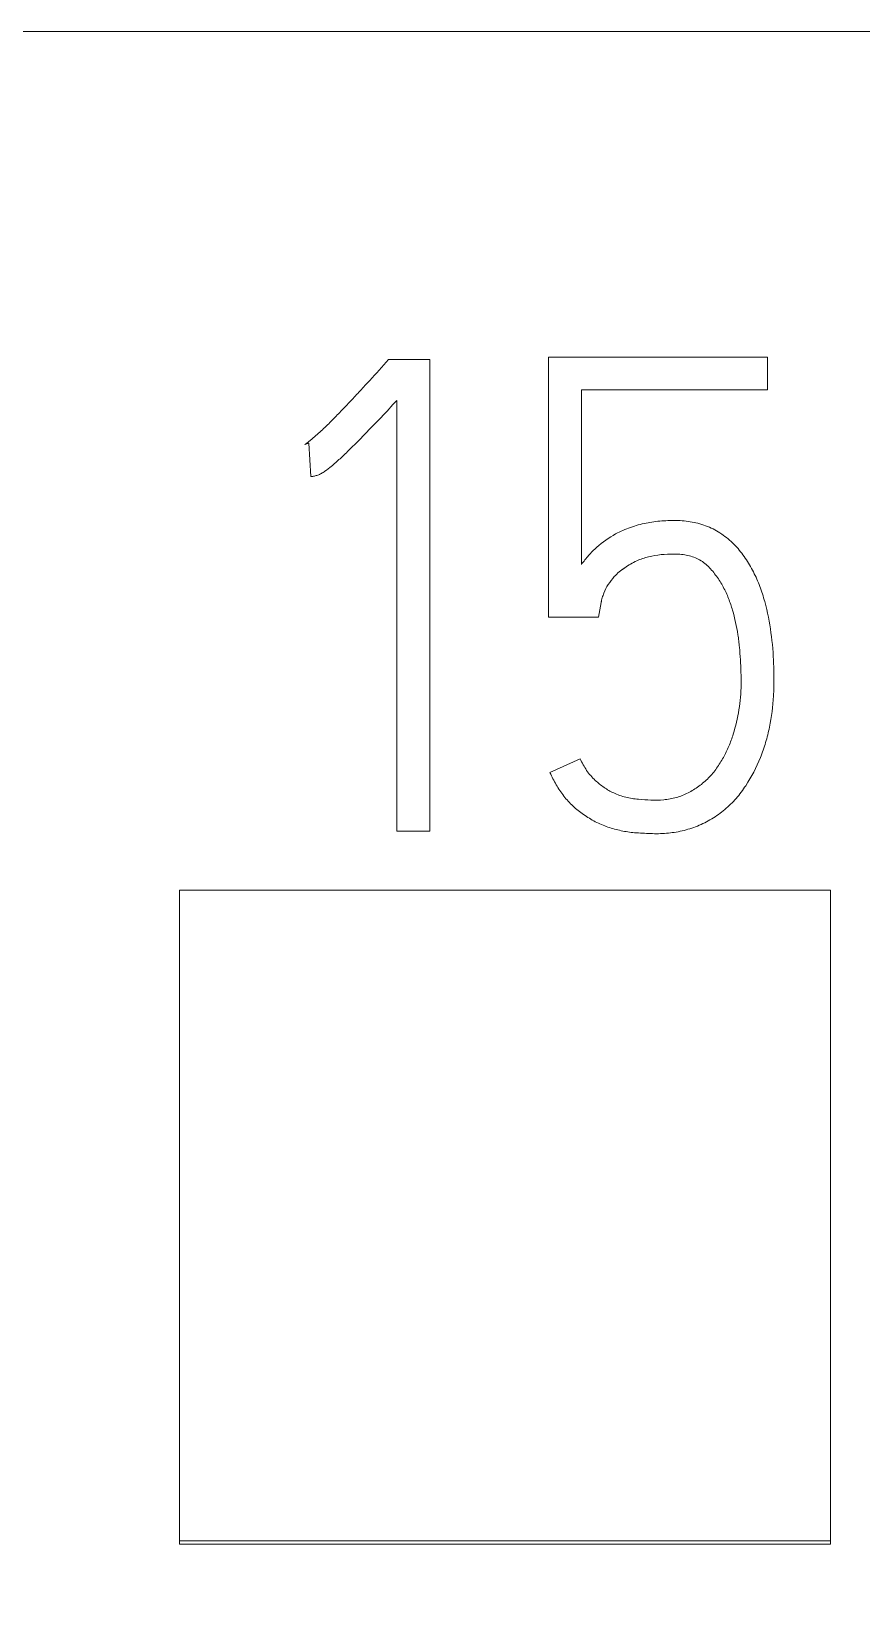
# Model space of a CAD drawing. Header units: millimetres. Extents: x 1359 to 3577, y 1333 to 3557.
# Drawn here: x 2575.07 to 2577.88, y 3324.73 to 3330.08 of the extents above; entities that cross this region are included whole.
import ezdxf

# ---------------------------------------------------------------- set-up
doc = ezdxf.new("R2010")
doc.units = ezdxf.units.MM
doc.set_wipeout_variables(frame=1)
doc.layers.add('000-PI-Oprema', color=30, linetype='Continuous', lineweight=5)
doc.layers.add('002-PI-Kabelska kanalica', color=150, linetype='Continuous')

# ---------------------------------------------------------------- blocks, each defined once
blk = doc.blocks.new('6ES7515-2AN03-0AB0')
blk.add_wipeout([(49766.6555, 38535.9127), (49836.4555, 38535.9127), (49836.4555, 38388.9127), (49766.6555, 38388.9127)])
at = {"layer": '000-PI-Oprema', "color": 0, "linetype": 'ByBlock', "lineweight": 0}
for p, q in [((49831.3494, 38535.9127), (49771.7616, 38535.9127)), ((49831.3494, 38535.9127), (49771.7616, 38535.9127)), ((49786.3618, 38534.8042), (49786.3464, 38534.7863)), ((49786.3618, 38534.8042), (49786.3464, 38534.7863)), ((49786.5017, 38534.8042), (49786.3618, 38534.8042)), ((49786.5017, 38534.8042), (49786.3618, 38534.8042)), ((49786.5017, 38533.2107), (49786.5017, 38534.8041)), ((49786.5017, 38533.2107), (49786.5017, 38534.8041)), ((49786.9033, 38534.8127), (49786.9033, 38533.9341)), ((49787.6424, 38534.8127), (49786.9033, 38534.8127)), ((49786.9033, 38534.8127), (49786.9033, 38533.9341)), ((49787.6424, 38534.8127), (49786.9033, 38534.8127)), ((49787.6424, 38534.7017), (49787.6424, 38534.8127)), ((49787.6424, 38534.7017), (49787.6424, 38534.8127)), ((49787.0143, 38534.1116), (49787.0143, 38534.7017)), ((49787.0143, 38534.7017), (49787.6424, 38534.7017)), ((49787.0143, 38534.1116), (49787.0143, 38534.7017)), ((49787.0143, 38534.7017), (49787.6424, 38534.7017)), ((49786.3907, 38534.6664), (49786.3907, 38533.2107)), ((49786.3907, 38534.6664), (49786.3907, 38533.2107)), ((49786.0797, 38534.5176), (49786.0931, 38534.5221)), ((49786.0797, 38534.5176), (49786.0931, 38534.5221)), ((49786.0931, 38534.5221), (49786.1, 38534.4091)), ((49786.0931, 38534.5221), (49786.1, 38534.4091)), ((49787.072, 38533.9341), (49787.081, 38533.9828)), ((49787.072, 38533.9341), (49787.081, 38533.9828)), ((49786.9033, 38533.9341), (49787.072, 38533.9341)), ((49786.9033, 38533.9341), (49787.072, 38533.9341)), ((49787.0098, 38533.4549), (49786.9078, 38533.4082)), ((49787.0098, 38533.4549), (49786.9078, 38533.4082)), ((49786.3907, 38533.2107), (49786.5017, 38533.2107)), ((49786.3907, 38533.2107), (49786.5017, 38533.2107)), ((49785.6555, 38533.0114), (49785.6555, 38530.8111)), ((49787.8555, 38533.0114), (49785.6555, 38533.0114)), ((49785.6555, 38533.0114), (49785.6555, 38530.8111)), ((49787.8555, 38533.0114), (49785.6555, 38533.0114)), ((49787.8555, 38530.8111), (49787.8555, 38533.0114)), ((49787.8555, 38530.8111), (49787.8555, 38533.0114)), ((49785.6555, 38530.8111), (49785.6555, 38530.8)), ((49785.6555, 38530.8111), (49787.8555, 38530.8111)), ((49785.6555, 38530.8111), (49785.6555, 38530.8)), ((49785.6555, 38530.8111), (49787.8555, 38530.8111)), ((49787.8555, 38530.8), (49785.6555, 38530.8)), ((49787.8555, 38530.8), (49785.6555, 38530.8)), ((49787.8555, 38530.8111), (49787.8555, 38530.8)), ((49787.8555, 38530.8111), (49787.8555, 38530.8))]:
    blk.add_line(p, q, dxfattribs=at)
for points, knots in [([(49786.3464, 38534.7863), (49786.3252, 38534.7628), (49786.3039, 38534.7395), (49786.2718, 38534.7047), (49786.2611, 38534.693), (49786.2396, 38534.6699), (49786.2288, 38534.6584), (49786.207, 38534.6355), (49786.196, 38534.6241), (49786.1741, 38534.6015), (49786.1629, 38534.5902), (49786.1459, 38534.5738), (49786.1402, 38534.5684), (49786.1285, 38534.5577), (49786.1226, 38534.5525), (49786.1107, 38534.5421), (49786.1048, 38534.537), (49786.0957, 38534.5294), (49786.0926, 38534.5269), (49786.0864, 38534.5221), (49786.0832, 38534.5197), (49786.0797, 38534.5176)], [0, 0, 0, 0, 0.25, 0.25, 0.375, 0.375, 0.5, 0.5, 0.625, 0.625, 0.75, 0.75, 0.8125, 0.8125, 0.875, 0.875, 0.9375, 0.9375, 0.96875, 0.96875, 1, 1, 1, 1]), ([(49786.3464, 38534.7863), (49786.3252, 38534.7628), (49786.3039, 38534.7395), (49786.2718, 38534.7047), (49786.2611, 38534.693), (49786.2396, 38534.6699), (49786.2288, 38534.6584), (49786.207, 38534.6355), (49786.196, 38534.6241), (49786.1741, 38534.6015), (49786.1629, 38534.5902), (49786.1459, 38534.5738), (49786.1402, 38534.5684), (49786.1285, 38534.5577), (49786.1226, 38534.5525), (49786.1107, 38534.5421), (49786.1048, 38534.537), (49786.0957, 38534.5294), (49786.0926, 38534.5269), (49786.0864, 38534.5221), (49786.0832, 38534.5197), (49786.0797, 38534.5176)], [0, 0, 0, 0, 0.25, 0.25, 0.375, 0.375, 0.5, 0.5, 0.625, 0.625, 0.75, 0.75, 0.8125, 0.8125, 0.875, 0.875, 0.9375, 0.9375, 0.96875, 0.96875, 1, 1, 1, 1]), ([(49786.1687, 38534.4433), (49786.1789, 38534.4516), (49786.1887, 38534.4604), (49786.2079, 38534.4782), (49786.2174, 38534.4873), (49786.2457, 38534.5147), (49786.2641, 38534.5333), (49786.319, 38534.5897), (49786.355, 38534.6279), (49786.3907, 38534.6664)], [0, 0, 0, 0, 0.125, 0.125, 0.25, 0.25, 0.5, 0.5, 1, 1, 1, 1]), ([(49786.1687, 38534.4433), (49786.1789, 38534.4516), (49786.1887, 38534.4604), (49786.2079, 38534.4782), (49786.2174, 38534.4873), (49786.2457, 38534.5147), (49786.2641, 38534.5333), (49786.319, 38534.5897), (49786.355, 38534.6279), (49786.3907, 38534.6664)], [0, 0, 0, 0, 0.125, 0.125, 0.25, 0.25, 0.5, 0.5, 1, 1, 1, 1]), ([(49786.1, 38534.4091), (49786.104, 38534.4091), (49786.1079, 38534.4097), (49786.1156, 38534.4113), (49786.1195, 38534.4124), (49786.1232, 38534.4136)], [0, 0, 0, 0, 0.5, 0.5, 1, 1, 1, 1]), ([(49786.1, 38534.4091), (49786.104, 38534.4091), (49786.1079, 38534.4097), (49786.1156, 38534.4113), (49786.1195, 38534.4124), (49786.1232, 38534.4136)], [0, 0, 0, 0, 0.5, 0.5, 1, 1, 1, 1]), ([(49786.1232, 38534.4136), (49786.1254, 38534.4143), (49786.1275, 38534.4151), (49786.1316, 38534.4171), (49786.1336, 38534.4182), (49786.1395, 38534.4216), (49786.1433, 38534.4241), (49786.1545, 38534.432), (49786.1616, 38534.4376), (49786.1687, 38534.4433)], [0, 0, 0, 0, 0.125, 0.125, 0.25, 0.25, 0.5, 0.5, 1, 1, 1, 1]), ([(49786.1687, 38534.4433), (49786.1616, 38534.4376), (49786.1545, 38534.432), (49786.1433, 38534.4242), (49786.1395, 38534.4216), (49786.1336, 38534.4182), (49786.1316, 38534.4171), (49786.1275, 38534.4151), (49786.1254, 38534.4143), (49786.1232, 38534.4136)], [0, 0, 0, 0, 0.5, 0.5, 0.75, 0.75, 0.875, 0.875, 1, 1, 1, 1]), ([(49786.1232, 38534.4136), (49786.1254, 38534.4143), (49786.1275, 38534.4151), (49786.1316, 38534.4171), (49786.1336, 38534.4182), (49786.1395, 38534.4216), (49786.1433, 38534.4241), (49786.1545, 38534.432), (49786.1616, 38534.4376), (49786.1687, 38534.4433)], [0, 0, 0, 0, 0.125, 0.125, 0.25, 0.25, 0.5, 0.5, 1, 1, 1, 1]), ([(49786.1687, 38534.4433), (49786.1616, 38534.4376), (49786.1545, 38534.432), (49786.1433, 38534.4242), (49786.1395, 38534.4216), (49786.1336, 38534.4182), (49786.1316, 38534.4171), (49786.1275, 38534.4151), (49786.1254, 38534.4143), (49786.1232, 38534.4136)], [0, 0, 0, 0, 0.5, 0.5, 0.75, 0.75, 0.875, 0.875, 1, 1, 1, 1]), ([(49787.194, 38533.205), (49787.2119, 38533.2038), (49787.2298, 38533.2027), (49787.2567, 38533.2018), (49787.2656, 38533.2016), (49787.2835, 38533.2019), (49787.3102, 38533.2032), (49787.3368, 38533.2073), (49787.3632, 38533.2134), (49787.372, 38533.2158), (49787.3893, 38533.2213), (49787.3978, 38533.2243), (49787.4228, 38533.2344), (49787.4389, 38533.2424), (49787.4621, 38533.2563), (49787.4697, 38533.2613), (49787.4845, 38533.2719), (49787.5058, 38533.2885), (49787.5249, 38533.3074), (49787.5486, 38533.3345), (49787.5595, 38533.3491), (49787.5894, 38533.3939), (49787.6056, 38533.4257), (49787.6255, 38533.4756), (49787.6314, 38533.4927), (49787.6417, 38533.527), (49787.646, 38533.5443), (49787.6568, 38533.5965), (49787.6612, 38533.6317), (49787.6643, 38533.6851), (49787.6648, 38533.703), (49787.6647, 38533.7388), (49787.6644, 38533.7567), (49787.6623, 38533.8102), (49787.6594, 38533.8457), (49787.6499, 38533.9162), (49787.6432, 38533.9513), (49787.6288, 38534.0034), (49787.6232, 38534.0206), (49787.6106, 38534.0542), (49787.6035, 38534.0706), (49787.5872, 38534.1027), (49787.578, 38534.1184), (49787.5577, 38534.1481), (49787.5466, 38534.1621), (49787.5282, 38534.1816), (49787.5217, 38534.1878), (49787.5082, 38534.1997), (49787.501, 38534.2055), (49787.4788, 38534.2213), (49787.4631, 38534.2302), (49787.4382, 38534.2411), (49787.4297, 38534.2443), (49787.4122, 38534.2498), (49787.4034, 38534.2521), (49787.3768, 38534.2576), (49787.3588, 38534.2596), (49787.3314, 38534.2605), (49787.3222, 38534.2604), (49787.3041, 38534.2599), (49787.2951, 38534.2595), (49787.268, 38534.2574), (49787.2323, 38534.2527), (49787.1973, 38534.2432), (49787.1626, 38534.231), (49787.1458, 38534.2237), (49787.1297, 38534.2149)], [0, 0, 0, 0, 0.03125, 0.03125, 0.046875, 0.046875, 0.0625, 0.09375, 0.09375, 0.109375, 0.109375, 0.125, 0.125, 0.15625, 0.15625, 0.171875, 0.171875, 0.1875, 0.21875, 0.21875, 0.25, 0.25, 0.3125, 0.3125, 0.34375, 0.34375, 0.375, 0.375, 0.4375, 0.4375, 0.46875, 0.46875, 0.5, 0.5, 0.5625, 0.5625, 0.625, 0.625, 0.65625, 0.65625, 0.6875, 0.6875, 0.71875, 0.71875, 0.75, 0.75, 0.765625, 0.765625, 0.78125, 0.78125, 0.8125, 0.8125, 0.828125, 0.828125, 0.84375, 0.84375, 0.875, 0.875, 0.890625, 0.890625, 0.90625, 0.90625, 0.9375, 0.96875, 0.96875, 1, 1, 1, 1]), ([(49787.194, 38533.205), (49787.2119, 38533.2038), (49787.2298, 38533.2027), (49787.2567, 38533.2018), (49787.2656, 38533.2016), (49787.2835, 38533.2019), (49787.3102, 38533.2032), (49787.3368, 38533.2073), (49787.3632, 38533.2134), (49787.372, 38533.2158), (49787.3893, 38533.2213), (49787.3978, 38533.2243), (49787.4228, 38533.2344), (49787.4389, 38533.2424), (49787.4621, 38533.2563), (49787.4697, 38533.2613), (49787.4845, 38533.2719), (49787.5058, 38533.2885), (49787.5249, 38533.3074), (49787.5486, 38533.3345), (49787.5595, 38533.3491), (49787.5894, 38533.3939), (49787.6056, 38533.4257), (49787.6255, 38533.4756), (49787.6314, 38533.4927), (49787.6417, 38533.527), (49787.646, 38533.5443), (49787.6568, 38533.5965), (49787.6612, 38533.6317), (49787.6643, 38533.6851), (49787.6648, 38533.703), (49787.6647, 38533.7388), (49787.6644, 38533.7567), (49787.6623, 38533.8102), (49787.6594, 38533.8457), (49787.6499, 38533.9162), (49787.6432, 38533.9513), (49787.6288, 38534.0034), (49787.6232, 38534.0206), (49787.6106, 38534.0542), (49787.6035, 38534.0706), (49787.5872, 38534.1027), (49787.578, 38534.1184), (49787.5577, 38534.1481), (49787.5466, 38534.1621), (49787.5282, 38534.1816), (49787.5217, 38534.1878), (49787.5082, 38534.1997), (49787.501, 38534.2055), (49787.4788, 38534.2213), (49787.4631, 38534.2302), (49787.4382, 38534.2411), (49787.4297, 38534.2443), (49787.4122, 38534.2498), (49787.4034, 38534.2521), (49787.3768, 38534.2576), (49787.3588, 38534.2596), (49787.3314, 38534.2605), (49787.3222, 38534.2604), (49787.3041, 38534.2599), (49787.2951, 38534.2595), (49787.268, 38534.2574), (49787.2323, 38534.2527), (49787.1973, 38534.2432), (49787.1626, 38534.231), (49787.1458, 38534.2237), (49787.1297, 38534.2149)], [0, 0, 0, 0, 0.03125, 0.03125, 0.046875, 0.046875, 0.0625, 0.09375, 0.09375, 0.109375, 0.109375, 0.125, 0.125, 0.15625, 0.15625, 0.171875, 0.171875, 0.1875, 0.21875, 0.21875, 0.25, 0.25, 0.3125, 0.3125, 0.34375, 0.34375, 0.375, 0.375, 0.4375, 0.4375, 0.46875, 0.46875, 0.5, 0.5, 0.5625, 0.5625, 0.625, 0.625, 0.65625, 0.65625, 0.6875, 0.6875, 0.71875, 0.71875, 0.75, 0.75, 0.765625, 0.765625, 0.78125, 0.78125, 0.8125, 0.8125, 0.828125, 0.828125, 0.84375, 0.84375, 0.875, 0.875, 0.890625, 0.890625, 0.90625, 0.90625, 0.9375, 0.96875, 0.96875, 1, 1, 1, 1]), ([(49787.1297, 38534.2149), (49787.107, 38534.202), (49787.0855, 38534.187), (49787.0564, 38534.161), (49787.0472, 38534.1518), (49787.0299, 38534.1324), (49787.0218, 38534.1223), (49787.0143, 38534.1116)], [0, 0, 0, 0, 0.5, 0.5, 0.75, 0.75, 1, 1, 1, 1]), ([(49787.1297, 38534.2149), (49787.107, 38534.202), (49787.0855, 38534.187), (49787.0564, 38534.161), (49787.0472, 38534.1518), (49787.0299, 38534.1324), (49787.0218, 38534.1223), (49787.0143, 38534.1116)], [0, 0, 0, 0, 0.5, 0.5, 0.75, 0.75, 1, 1, 1, 1]), ([(49787.2009, 38534.1238), (49787.2139, 38534.13), (49787.2273, 38534.1345), (49787.2549, 38534.1411), (49787.269, 38534.1434), (49787.2974, 38534.1463), (49787.3116, 38534.1469), (49787.333, 38534.147), (49787.3401, 38534.1469), (49787.3543, 38534.1457), (49787.3615, 38534.1447), (49787.3825, 38534.1405), (49787.3961, 38534.1361), (49787.4217, 38534.1229), (49787.4331, 38534.1145), (49787.4484, 38534.0995), (49787.4531, 38534.094), (49787.4622, 38534.0831), (49787.4753, 38534.0662), (49787.4866, 38534.0482), (49787.5001, 38534.0231), (49787.5061, 38534.0101), (49787.5164, 38533.9837), (49787.5208, 38533.9703), (49787.5327, 38533.9298), (49787.5388, 38533.9023), (49787.5441, 38533.8672), (49787.545, 38533.8601), (49787.5467, 38533.8461), (49787.5473, 38533.839), (49787.5492, 38533.8179), (49787.5503, 38533.8038), (49787.5521, 38533.7757), (49787.5528, 38533.7616), (49787.5537, 38533.7334), (49787.5539, 38533.7193), (49787.5531, 38533.6771), (49787.5508, 38533.6489), (49787.542, 38533.5924), (49787.5356, 38533.5647), (49787.5226, 38533.5242), (49787.5178, 38533.5108), (49787.5067, 38533.4845), (49787.5005, 38533.4716), (49787.4868, 38533.4466), (49787.4794, 38533.4345), (49787.4669, 38533.4172), (49787.4625, 38533.4116), (49787.4533, 38533.4006), (49787.4485, 38533.3953), (49787.4333, 38533.3799), (49787.4172, 38533.3658), (49787.3994, 38533.3538), (49787.3872, 38533.3462), (49787.3808, 38533.3426), (49787.3615, 38533.333), (49787.3416, 38533.3253), (49787.3207, 38533.3205), (49787.3066, 38533.3179), (49787.2994, 38533.3169), (49787.2778, 38533.3149), (49787.2635, 38533.3149), (49787.2349, 38533.3158), (49787.2207, 38533.3168), (49787.1993, 38533.3188), (49787.1922, 38533.3196), (49787.178, 38533.3217), (49787.1709, 38533.3231), (49787.1499, 38533.3284), (49787.1363, 38533.3332), (49787.1232, 38533.3395)], [0, 0, 0, 0, 0.03125, 0.03125, 0.0625, 0.0625, 0.09375, 0.09375, 0.109375, 0.109375, 0.125, 0.125, 0.15625, 0.15625, 0.1875, 0.1875, 0.203125, 0.203125, 0.21875, 0.25, 0.25, 0.28125, 0.28125, 0.3125, 0.3125, 0.375, 0.375, 0.390625, 0.390625, 0.40625, 0.40625, 0.4375, 0.4375, 0.46875, 0.46875, 0.5, 0.5, 0.5625, 0.5625, 0.625, 0.625, 0.65625, 0.65625, 0.6875, 0.6875, 0.71875, 0.71875, 0.734375, 0.734375, 0.75, 0.75, 0.78125, 0.796875, 0.796875, 0.8125, 0.8125, 0.84375, 0.859375, 0.859375, 0.875, 0.875, 0.90625, 0.90625, 0.9375, 0.9375, 0.953125, 0.953125, 0.96875, 0.96875, 1, 1, 1, 1]), ([(49787.2009, 38534.1238), (49787.2139, 38534.13), (49787.2273, 38534.1345), (49787.2549, 38534.1411), (49787.269, 38534.1434), (49787.2974, 38534.1463), (49787.3116, 38534.1469), (49787.333, 38534.147), (49787.3401, 38534.1469), (49787.3543, 38534.1457), (49787.3615, 38534.1447), (49787.3825, 38534.1405), (49787.3961, 38534.1361), (49787.4217, 38534.1229), (49787.4331, 38534.1145), (49787.4484, 38534.0995), (49787.4531, 38534.094), (49787.4622, 38534.0831), (49787.4753, 38534.0662), (49787.4866, 38534.0482), (49787.5001, 38534.0231), (49787.5061, 38534.0101), (49787.5164, 38533.9837), (49787.5208, 38533.9703), (49787.5327, 38533.9298), (49787.5388, 38533.9023), (49787.5441, 38533.8672), (49787.545, 38533.8601), (49787.5467, 38533.8461), (49787.5473, 38533.839), (49787.5492, 38533.8179), (49787.5503, 38533.8038), (49787.5521, 38533.7757), (49787.5528, 38533.7616), (49787.5537, 38533.7334), (49787.5539, 38533.7193), (49787.5531, 38533.6771), (49787.5508, 38533.6489), (49787.542, 38533.5924), (49787.5356, 38533.5647), (49787.5226, 38533.5242), (49787.5178, 38533.5108), (49787.5067, 38533.4845), (49787.5005, 38533.4716), (49787.4868, 38533.4466), (49787.4794, 38533.4345), (49787.4669, 38533.4172), (49787.4625, 38533.4116), (49787.4533, 38533.4006), (49787.4485, 38533.3953), (49787.4333, 38533.3799), (49787.4172, 38533.3658), (49787.3994, 38533.3538), (49787.3872, 38533.3462), (49787.3808, 38533.3426), (49787.3615, 38533.333), (49787.3416, 38533.3253), (49787.3207, 38533.3205), (49787.3066, 38533.3179), (49787.2994, 38533.3169), (49787.2778, 38533.3149), (49787.2635, 38533.3149), (49787.2349, 38533.3158), (49787.2207, 38533.3168), (49787.1993, 38533.3188), (49787.1922, 38533.3196), (49787.178, 38533.3217), (49787.1709, 38533.3231), (49787.1499, 38533.3284), (49787.1363, 38533.3332), (49787.1232, 38533.3395)], [0, 0, 0, 0, 0.03125, 0.03125, 0.0625, 0.0625, 0.09375, 0.09375, 0.109375, 0.109375, 0.125, 0.125, 0.15625, 0.15625, 0.1875, 0.1875, 0.203125, 0.203125, 0.21875, 0.25, 0.25, 0.28125, 0.28125, 0.3125, 0.3125, 0.375, 0.375, 0.390625, 0.390625, 0.40625, 0.40625, 0.4375, 0.4375, 0.46875, 0.46875, 0.5, 0.5, 0.5625, 0.5625, 0.625, 0.625, 0.65625, 0.65625, 0.6875, 0.6875, 0.71875, 0.71875, 0.734375, 0.734375, 0.75, 0.75, 0.78125, 0.796875, 0.796875, 0.8125, 0.8125, 0.84375, 0.859375, 0.859375, 0.875, 0.875, 0.90625, 0.90625, 0.9375, 0.9375, 0.953125, 0.953125, 0.96875, 0.96875, 1, 1, 1, 1]), ([(49787.1253, 38534.0706), (49787.1356, 38534.0821), (49787.1477, 38534.092), (49787.1733, 38534.1095), (49787.1869, 38534.117), (49787.2009, 38534.1238)], [0, 0, 0, 0, 0.5, 0.5, 1, 1, 1, 1]), ([(49787.2009, 38534.1238), (49787.1869, 38534.117), (49787.1733, 38534.1095), (49787.1476, 38534.092), (49787.1357, 38534.0822), (49787.1253, 38534.0706)], [0, 0, 0, 0, 0.5, 0.5, 1, 1, 1, 1]), ([(49787.1253, 38534.0706), (49787.1356, 38534.0821), (49787.1477, 38534.092), (49787.1733, 38534.1095), (49787.1869, 38534.117), (49787.2009, 38534.1238)], [0, 0, 0, 0, 0.5, 0.5, 1, 1, 1, 1]), ([(49787.2009, 38534.1238), (49787.1869, 38534.117), (49787.1733, 38534.1095), (49787.1476, 38534.092), (49787.1357, 38534.0822), (49787.1253, 38534.0706)], [0, 0, 0, 0, 0.5, 0.5, 1, 1, 1, 1]), ([(49787.1253, 38534.0706), (49787.1179, 38534.0623), (49787.111, 38534.0536), (49787.0987, 38534.0352), (49787.0934, 38534.0254), (49787.0899, 38534.0149)], [0, 0, 0, 0, 0.5, 0.5, 1, 1, 1, 1]), ([(49787.0899, 38534.0149), (49787.0934, 38534.0254), (49787.0988, 38534.0352), (49787.111, 38534.0536), (49787.118, 38534.0623), (49787.1253, 38534.0706)], [0, 0, 0, 0, 0.5, 0.5, 1, 1, 1, 1]), ([(49787.1253, 38534.0706), (49787.1179, 38534.0623), (49787.111, 38534.0536), (49787.0987, 38534.0352), (49787.0934, 38534.0254), (49787.0899, 38534.0149)], [0, 0, 0, 0, 0.5, 0.5, 1, 1, 1, 1]), ([(49787.0899, 38534.0149), (49787.0934, 38534.0254), (49787.0988, 38534.0352), (49787.111, 38534.0536), (49787.118, 38534.0623), (49787.1253, 38534.0706)], [0, 0, 0, 0, 0.5, 0.5, 1, 1, 1, 1]), ([(49787.081, 38533.9828), (49787.081, 38533.9842), (49787.0812, 38533.9856), (49787.0817, 38533.9883), (49787.082, 38533.9897), (49787.083, 38533.9937), (49787.0838, 38533.9964), (49787.0862, 38534.0044), (49787.088, 38534.0097), (49787.0899, 38534.0149)], [0, 0, 0, 0, 0.125, 0.125, 0.25, 0.25, 0.5, 0.5, 1, 1, 1, 1]), ([(49787.081, 38533.9828), (49787.081, 38533.9842), (49787.0812, 38533.9856), (49787.0817, 38533.9883), (49787.082, 38533.9897), (49787.083, 38533.9937), (49787.0838, 38533.9964), (49787.0862, 38534.0044), (49787.088, 38534.0097), (49787.0899, 38534.0149)], [0, 0, 0, 0, 0.125, 0.125, 0.25, 0.25, 0.5, 0.5, 1, 1, 1, 1]), ([(49787.061, 38533.3818), (49787.0498, 38533.3918), (49787.0402, 38533.4034), (49787.0234, 38533.4282), (49787.0162, 38533.4413), (49787.0098, 38533.4549)], [0, 0, 0, 0, 0.5, 0.5, 1, 1, 1, 1]), ([(49787.061, 38533.3818), (49787.0498, 38533.3918), (49787.0402, 38533.4034), (49787.0234, 38533.4282), (49787.0162, 38533.4413), (49787.0098, 38533.4549)], [0, 0, 0, 0, 0.5, 0.5, 1, 1, 1, 1]), ([(49786.9078, 38533.4082), (49786.9142, 38533.3941), (49786.9212, 38533.3805), (49786.9366, 38533.354), (49786.9451, 38533.3412), (49786.9639, 38533.3169), (49786.9743, 38533.3053), (49786.9913, 38533.2897), (49786.9972, 38533.2848), (49787.0092, 38533.2753), (49787.0154, 38533.2707), (49787.0342, 38533.2576), (49787.0472, 38533.2495), (49787.0679, 38533.2388), (49787.0749, 38533.2355), (49787.0891, 38533.2295), (49787.0964, 38533.2268), (49787.1182, 38533.2194), (49787.1329, 38533.2152), (49787.1631, 38533.2086), (49787.1785, 38533.2062), (49787.194, 38533.205)], [0, 0, 0, 0, 0.125, 0.125, 0.25, 0.25, 0.375, 0.375, 0.4375, 0.4375, 0.5, 0.5, 0.625, 0.625, 0.6875, 0.6875, 0.75, 0.75, 0.875, 0.875, 1, 1, 1, 1]), ([(49786.9078, 38533.4082), (49786.9142, 38533.3941), (49786.9212, 38533.3805), (49786.9366, 38533.354), (49786.9451, 38533.3412), (49786.9639, 38533.3169), (49786.9743, 38533.3053), (49786.9913, 38533.2897), (49786.9972, 38533.2848), (49787.0092, 38533.2753), (49787.0154, 38533.2707), (49787.0342, 38533.2576), (49787.0472, 38533.2495), (49787.0679, 38533.2388), (49787.0749, 38533.2355), (49787.0891, 38533.2295), (49787.0964, 38533.2268), (49787.1182, 38533.2194), (49787.1329, 38533.2152), (49787.1631, 38533.2086), (49787.1785, 38533.2062), (49787.194, 38533.205)], [0, 0, 0, 0, 0.125, 0.125, 0.25, 0.25, 0.375, 0.375, 0.4375, 0.4375, 0.5, 0.5, 0.625, 0.625, 0.6875, 0.6875, 0.75, 0.75, 0.875, 0.875, 1, 1, 1, 1]), ([(49787.1232, 38533.3395), (49787.1118, 38533.3447), (49787.1008, 38533.351), (49787.08, 38533.3652), (49787.0702, 38533.3732), (49787.061, 38533.3818)], [0, 0, 0, 0, 0.5, 0.5, 1, 1, 1, 1]), ([(49787.1232, 38533.3395), (49787.1118, 38533.3447), (49787.1008, 38533.351), (49787.08, 38533.3652), (49787.0702, 38533.3732), (49787.061, 38533.3818)], [0, 0, 0, 0, 0.5, 0.5, 1, 1, 1, 1])]:
    blk.add_open_spline(points, degree=3, knots=knots, dxfattribs=at)
blk = doc.blocks.new('6ES7590-1AB60-0AA0')
for p, q in [((4304.2302, 2988.4138), (4144.2302, 2988.4138)), ((4304.2302, 2988.3526), (4144.2302, 2988.3526))]:
    blk.add_line(p, q)

msp = doc.modelspace()

# ---------------------------------------------------------------- block references
msp.add_blockref('6ES7590-1AB60-0AA0', (-1597.6589, 337.6692))

# ---------------------------------------------------------------- next in the draw order: block references
at = {"layer": '002-PI-Kabelska kanalica', "color": 0, "linetype": 'ByBlock', "lineweight": 0}
msp.add_blockref('6ES7515-2AN03-0AB0', (-47210.0843, -35205.8297), dxfattribs=at)

doc.saveas('drawing.dxf')
